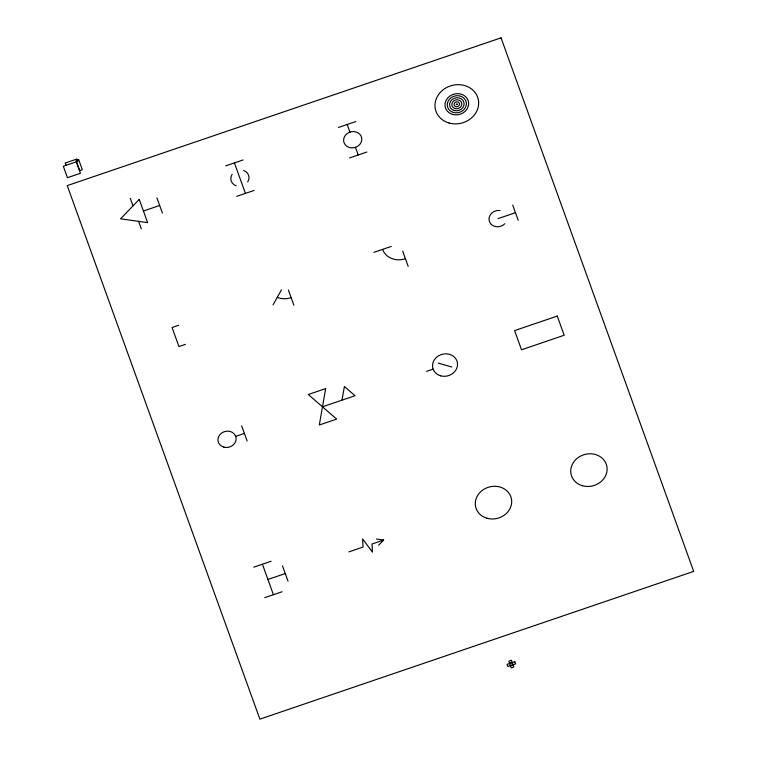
<?xml version="1.0" encoding="UTF-8"?>
<svg xmlns="http://www.w3.org/2000/svg" width="757" height="757" viewBox="0 0 757 757"><rect width="100%" height="100%" fill="white"/><g stroke="black" fill="none" stroke-linecap="round" stroke-linejoin="round"><path stroke-width="1.14" d="M342.003 400.16L344.388 386.505L355.024 395.731L322.482 406.812M273.069 304.844L281.443 289.884M378.708 545.154L383.619 540.053L376.503 539.05M225.737 165.859L243.092 159.954M338.521 127.441L355.875 121.536M143.433 211.014L159.661 205.488M236.742 196.347L254.097 190.442M349.535 157.929L366.89 152.025M373.882 252.346L391.237 246.441M178.567 325.302L172.066 327.516L178.945 346.574L185.446 344.35M498.106 218.603L515.451 212.689M235.72 436.363L244.397 433.401M426.598 371.346L433.108 369.132M253.727 567.182L271.082 561.268M267.912 579.465L285.266 573.56M348.911 551.872L363.038 547.065L362.631 538.937L372.435 552.127L372.028 544.009L383.619 540.053M264.742 597.67L282.096 591.756M509.622 663.34L512.177 662.47M510.492 665.763L513.057 664.892M438.237 363.105L451.834 367.031M512.707 205.062L518.204 220.306M402.667 251.106L408.174 266.35M347.198 124.489L349.952 132.106M355.459 147.35L358.212 154.977M288.389 290.035L293.896 305.279M234.415 162.906L245.419 193.395M241.644 425.784L247.151 441.028M156.907 197.861L162.414 213.105M282.512 565.933L288.02 581.177M130.299 198.372L133.014 205.876M138.597 221.347L141.313 228.86M262.405 564.22L273.419 594.709M76.315 161.837L80.45 173.268L67.43 177.706L63.304 166.266L77.82 161.298L76.987 159.008L65.197 163.029L66.02 165.319M504.824 223.722A9.169 8.1 -15.1 0 1 489.429 221.555A9.169 8.1 -15.1 0 1 500.055 210.522M405.421 258.724A18.338 16.19 -15.1 0 1 382.559 249.394M291.142 297.652A18.338 16.19 -15.1 0 1 277.261 297.369M243.593 170.476A9.169 8.1 -15.1 0 1 247.719 181.907M236.241 185.825A9.169 8.1 -15.1 0 1 232.115 174.384M456.367 104.277L457.275 104.229L456.367 104.277M325.652 388.606L319.312 425.008L336.666 419.094L308.307 394.52L325.652 388.606M139.241 199.413L120.552 218.811L147.615 222.615L139.241 199.413M78.7 159.708L76.097 160.598L79.712 170.609L82.314 169.719L78.7 159.708M501.039 37.85L67.231 185.616L259.888 719.15L693.696 571.384L501.039 37.85M557.256 316.076L514.599 330.61L521.516 349.781L564.173 335.247L557.256 316.076M511.401 660.322L508.846 661.192L511.268 667.911L513.823 667.04L511.401 660.322M514.826 661.722L507.067 664.362L507.843 666.51L515.602 663.87L514.826 661.722M582.53 485.757A18.338 16.19 -15.1 0 0 606.887 466.444A18.338 16.19 -15.1 0 0 577.364 458.165A18.338 16.19 -15.1 0 0 582.53 485.757M487.092 518.271A18.338 16.19 -15.1 0 0 511.448 498.948A18.338 16.19 -15.1 0 0 481.935 490.678A18.338 16.19 -15.1 0 0 487.092 518.271M440.631 375.813A12.614 11.137 -15.1 0 0 457.379 362.537A12.614 11.137 -15.1 0 0 437.092 356.85A12.614 11.137 -15.1 0 0 440.631 375.813M223.845 447.132A9.169 8.1 -15.1 0 0 236.023 437.48A9.169 8.1 -15.1 0 0 221.271 433.335A9.169 8.1 -15.1 0 0 223.845 447.132M455.856 106.614A2.754 2.432 -15.1 0 0 459.508 103.718A2.754 2.432 -15.1 0 0 455.089 102.479A2.754 2.432 -15.1 0 0 455.856 106.614M455.061 108.573A5.044 4.457 -15.1 0 0 461.761 103.255A5.044 4.457 -15.1 0 0 453.642 100.984A5.044 4.457 -15.1 0 0 455.061 108.573M454.257 110.522A7.333 6.482 -15.1 0 0 464.003 102.801A7.333 6.482 -15.1 0 0 452.194 99.489A7.333 6.482 -15.1 0 0 454.257 110.522M453.462 112.481A9.633 8.507 -15.1 0 0 466.246 102.337A9.633 8.507 -15.1 0 0 450.746 97.994A9.633 8.507 -15.1 0 0 453.462 112.481M452.658 114.43A11.923 10.522 -15.1 0 0 468.488 101.873A11.923 10.522 -15.1 0 0 449.308 96.499A11.923 10.522 -15.1 0 0 452.658 114.43M449.138 123.031A22.01 19.436 -15.1 0 0 478.367 99.848A22.01 19.436 -15.1 0 0 442.949 89.922A22.01 19.436 -15.1 0 0 449.138 123.031M349.507 147.549A9.169 8.1 -15.1 0 0 361.685 137.888A9.169 8.1 -15.1 0 0 346.924 133.752A9.169 8.1 -15.1 0 0 349.507 147.549"/></g></svg>
